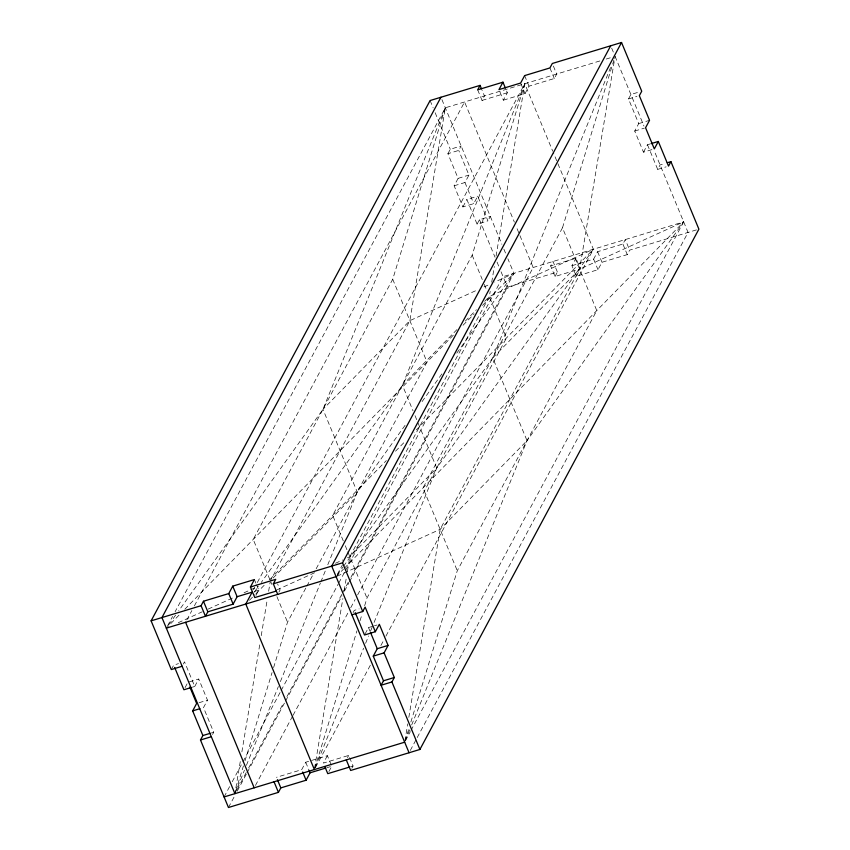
<?xml version="1.0" encoding="UTF-8"?>
<svg xmlns="http://www.w3.org/2000/svg" width="850" height="850" viewBox="0 0 850 850"><rect width="100%" height="100%" fill="white"/><g stroke="black" fill="none" stroke-linecap="round" stroke-linejoin="round"><path stroke-width="0.64" stroke-dasharray="4.25 3.19" d="M246.213 772.576L234.929 793.624L240.369 760.984M241.889 751.846L260.153 642.175M261.237 635.641L267.325 599.091M268.632 591.249L270.151 582.112M314.596 768.262L342.869 598.506M344.176 590.676L346.354 577.617M347.438 571.083L349.828 556.718L489.324 296.565L490.195 291.337M599.845 60.966L445.315 107.801L409.87 320.652L270.374 580.805M404.919 740.86L407.745 723.881M408.829 717.357L440.13 529.348L579.626 269.195L615.071 56.376M491.714 282.2L494.328 266.528M496.071 256.084L524.779 83.714L552.723 151.162M235.705 791.095L243.44 765.893M244.991 760.846L272.053 672.616M273.604 667.569L287.523 622.189L306.202 587.35M269.864 579.594L253.226 539.431L392.721 279.267L445.304 107.844L175.1 611.756M314.766 768.304L356.926 630.881M360.017 620.798L361.951 614.497M364.661 605.668L366.977 598.102L506.473 337.949L489.324 296.565L593.374 249.252L553.233 152.384M343.272 540.898L332.679 515.344L472.175 255.181L524.779 83.714L257.178 582.803M405.089 740.903L408.956 728.291M410.879 721.99L457.279 570.732L596.774 310.569L562.477 227.811L613.902 60.159M445.304 107.844L322.968 409.349L178.67 610.884M234.929 793.624L244.417 770.238M246.415 765.319L278.375 686.556M280.373 681.636L320.312 583.185M320.811 581.952L325.805 569.638M327.803 564.719L357.266 492.108L405.875 424.214M524.779 83.714L402.433 385.263L261.226 582.484M315.371 767.114L363.619 648.21M365.606 643.312L368.592 635.959M370.579 631.051L372.077 627.374M374.064 622.476L436.73 468.021L593.374 249.252L414.035 432.299M610.576 67.458L492.734 357.892L343.804 565.888M409.689 729.852L404.696 742.156L410.337 731.638M411.687 724.933L527.032 440.651L683.676 221.871L503.072 276.622L345.079 571.274M167.577 625.791L172.593 616.431M186.841 619.947L191.856 610.597M194.363 605.912L464.578 101.968L514.367 222.126M171.296 669.556L173.687 665.104L178.511 663.638M447.897 153.701L450.288 149.249L461.125 145.956L458.734 150.418L447.897 153.701L458.118 178.362L454.134 185.789L462.889 206.922L473.726 203.639L477.711 196.201L487.921 220.862L477.084 224.145L466.873 199.484L477.711 196.201M477.679 89.845L482.056 100.406L484.447 95.954L482.014 90.079M183.334 664.041L184.524 661.81L194.746 686.471L192.334 687.193M185.045 687.629L187.893 682.316L198.73 679.033L207.485 700.166L203.501 707.604L213.711 732.254L212.521 734.485M499.949 91.959L503.349 100.183L507.333 92.746L505.877 89.229M194.746 686.471L198.73 679.033M454.134 185.789L464.961 182.506L468.956 175.068L458.734 150.418M253.417 589.804L254.671 587.467M462.889 206.922L466.873 199.484M255.946 595.446L258.783 590.134L256.36 584.269M503.349 100.183L525.024 93.606L529.008 86.179L554.296 78.508L556.686 74.056L552.309 63.484M278.896 592.131L280.086 589.911L277.652 584.035M477.084 224.145L479.474 219.683L490.312 216.399L487.921 220.862M306.829 586.192L313.671 573.41M316.168 568.767L427.008 362.036L392.721 279.267M337.344 574.324L342.359 564.974M224.081 796.939L229.723 786.409M232.231 781.734L242.261 763.024M242.887 761.855L280.511 691.698M281.138 690.529L338.183 584.131M338.81 582.962L344.452 572.443M248.721 767.901L283.836 702.429M286.971 696.575L342.136 593.693M342.763 592.524L348.404 581.995M350.912 577.32L513.91 273.339L507.886 258.793M228.459 807.5L234.727 795.812M237.235 791.127L246.638 773.596M247.265 772.427L284.888 702.27M285.515 701.101L341.934 595.871M344.441 591.186L348.829 583.004M349.456 581.836L507.45 287.183L557.409 272.043L553.031 261.471L550.641 265.933L555.018 276.505L580.306 268.834L575.928 258.273L550.641 265.933M255.436 785.474L292.421 716.486M293.048 715.317L348.224 612.425M350.731 607.75L355.119 599.569M357.627 594.894L533.173 267.495L516.396 227.035M353.101 612.584L354.291 610.353L359.104 608.898M651.918 149.621L643.482 152.182L634.727 131.049L638.711 123.611L628.501 98.961L630.891 94.499L639.317 91.949M562.477 227.811L422.992 487.964L457.279 570.732M555.018 276.505L557.409 272.043M365.075 633.951L368.496 627.576L373.309 626.11M331.266 765.053L327.377 755.661L305.703 762.237L301.718 769.664L276.441 777.325M696.479 229.883L629.659 250.144L627.268 254.607L601.981 262.267L597.996 269.694L576.321 276.271L571.944 265.699L575.928 258.273M576.321 276.271L580.306 268.834M643.482 152.182L647.466 144.744L649.878 144.011M315.541 767.401L370.876 664.211M380.896 645.511L383.403 640.836M385.911 636.172L593.374 249.252M327.377 755.661L323.393 763.098L348.681 755.427L353.058 765.999L351.858 768.23M571.944 265.699L593.619 259.133L597.603 251.696L622.891 244.035L625.281 239.572L629.659 250.144M328.908 771.534L331.755 766.232L326.942 767.688M647.466 144.744L657.688 169.394L660.078 164.942L664.891 163.476M347.48 757.658L348.681 755.427M410.964 730.469L683.676 221.871L579.626 269.195L492.734 357.892L527.032 440.651L440.13 529.348L336.09 576.661L343.039 566.961M410.316 750.412L416.585 738.724M417.212 737.556L688.054 232.443L654.043 150.365M175.589 615.188L166.324 628.129L180.189 613.966M254.278 592.184L258.134 586.798M422.089 401.582L442.149 373.564M456.811 353.09L513.91 273.339L494.774 282.041M456.971 329.587L402.433 385.263L413.026 410.816M465.29 321.098L476.382 309.772M484.702 301.283L489.324 296.565M184.811 609.248L453.826 334.666M463.069 325.231L474.162 313.905M482.481 305.416L513.91 273.339M249.486 600.259L255.032 594.607M255.956 593.661L265.2 584.226M269.822 579.509L386.304 460.615M395.547 451.18L404.791 441.745M273.147 577.979L357.266 492.108L322.968 409.349L409.87 320.652L478.029 289.648M336.09 576.661L343.485 569.117M344.409 568.172L683.676 221.871M484.011 286.928L489.993 284.208M178.288 622.689L202.204 611.809M208.186 609.089L234.494 597.125M244.056 592.779L258.411 586.245M276.877 589.9L315.148 572.496M335.484 563.253L342.656 559.991M347.438 557.812L349.828 556.718L436.73 468.021L417.562 421.77M606.199 59.043L612.542 57.12M482.056 100.406L507.333 92.746M628.501 98.961L636.926 96.401M458.118 178.362L468.956 175.068M638.711 123.611L649.549 120.328M634.727 131.049L644.364 128.127M657.688 169.394L666.113 166.844M254.373 591.472L258.783 590.134M374.51 625.749L376.922 625.016M199.059 702.716L207.485 700.166M211.31 732.987L213.711 732.254M350.529 766.764L353.058 765.999M611.671 48.131L613.626 52.828M615.081 56.344L643.971 126.076M549.918 67.947L554.296 78.508M622.891 244.035L627.268 254.607M524.631 75.608L529.008 86.179M597.603 251.696L601.981 262.267M520.646 83.045L525.024 93.606M593.619 259.133L597.996 269.694M441.915 99.588L501.861 244.258M503.869 249.103L505.877 253.948M464.961 182.506L473.726 203.639M430.1 100.534L433.128 107.833M435.147 112.71L450.288 149.249M479.474 219.683L495.04 257.242M497.048 262.087L499.056 266.932M501.064 271.777L507.45 287.183M472.175 255.181L482.269 279.522M484.288 284.389L486.806 290.477M415.044 415.692L417.053 420.559M345.291 545.764L347.31 550.641M347.82 551.852L366.977 598.102M368.496 627.576L369.952 631.093M270.874 582.027L271.883 584.46M276.93 596.636L287.523 622.189M254.405 579.572L255.871 583.089M305.703 762.237L309.113 770.451"/><path stroke-width="1.27" d="M182.134 666.273L171.296 669.556L151.109 620.84L430.1 100.534L480.069 85.382L481.525 88.91M440.938 97.24L161.946 617.557L234.919 793.656L404.685 742.188M151.109 620.84L201.078 605.699L203.469 601.237L228.756 593.576L232.741 586.139L254.405 579.572L250.421 587.01L254.798 597.571L276.293 591.058M480.069 85.382L477.679 89.845L502.956 82.184L505.389 88.049M314.383 769.569L245.788 604.042L252.163 592.142L237.118 596.711L233.134 604.138L207.846 611.809L205.456 616.261L201.078 605.699M502.956 82.184L498.971 89.611L520.646 83.045L524.631 75.608L549.918 67.947L552.309 63.484L621.541 42.5L641.729 91.216L639.338 95.678L649.549 120.328L645.564 127.766L654.319 148.888L658.304 141.461L668.525 166.111L670.916 161.649L698.891 229.16L419.9 749.466L350.668 770.461L346.29 759.889M325.741 768.049L310.08 772.799L306.096 780.226L280.819 787.897L278.428 792.359L228.459 807.5L200.483 739.999L202.884 735.537L192.663 710.887L196.648 703.449L189.837 687.013M277.695 594.362L273.317 583.801L275.708 579.339L250.421 587.01M610.704 45.783L331.712 566.1L409.062 752.76M273.317 583.801L342.55 562.817L621.541 42.5M351.9 614.816L362.737 611.532L365.128 607.07L375.339 631.72L364.512 635.003L355.268 612.701M375.339 631.72L379.334 624.293L388.089 645.426L384.104 652.853L373.267 656.136L383.478 680.797L381.087 685.249L391.924 681.966L394.315 677.503L384.104 652.853M373.267 656.136L377.251 648.709L388.089 645.426M651.079 143.65L658.304 141.461M667.303 162.743L670.916 161.649M166.324 628.129L336.09 576.661M191.133 687.565L183.908 689.754L174.664 667.452M192.663 710.887L199.888 708.698M202.884 735.537L210.099 733.348M383.478 680.797L394.315 677.503M200.483 739.999L211.321 736.716M224.081 796.939L234.919 793.656M349.265 767.146L327.771 773.659L324.849 766.615M342.55 562.817L362.737 611.532M391.924 681.966L419.9 749.466M370.441 632.273L377.251 648.709M232.741 586.139L237.118 596.711M309.113 770.451L310.08 772.799M228.756 593.576L233.134 604.138M302.696 772.013L306.096 780.226M203.469 601.237L207.846 611.809M277.408 779.673L280.819 787.897M274.04 781.787L278.428 792.359M185.587 622.285L254.182 787.812"/></g></svg>
